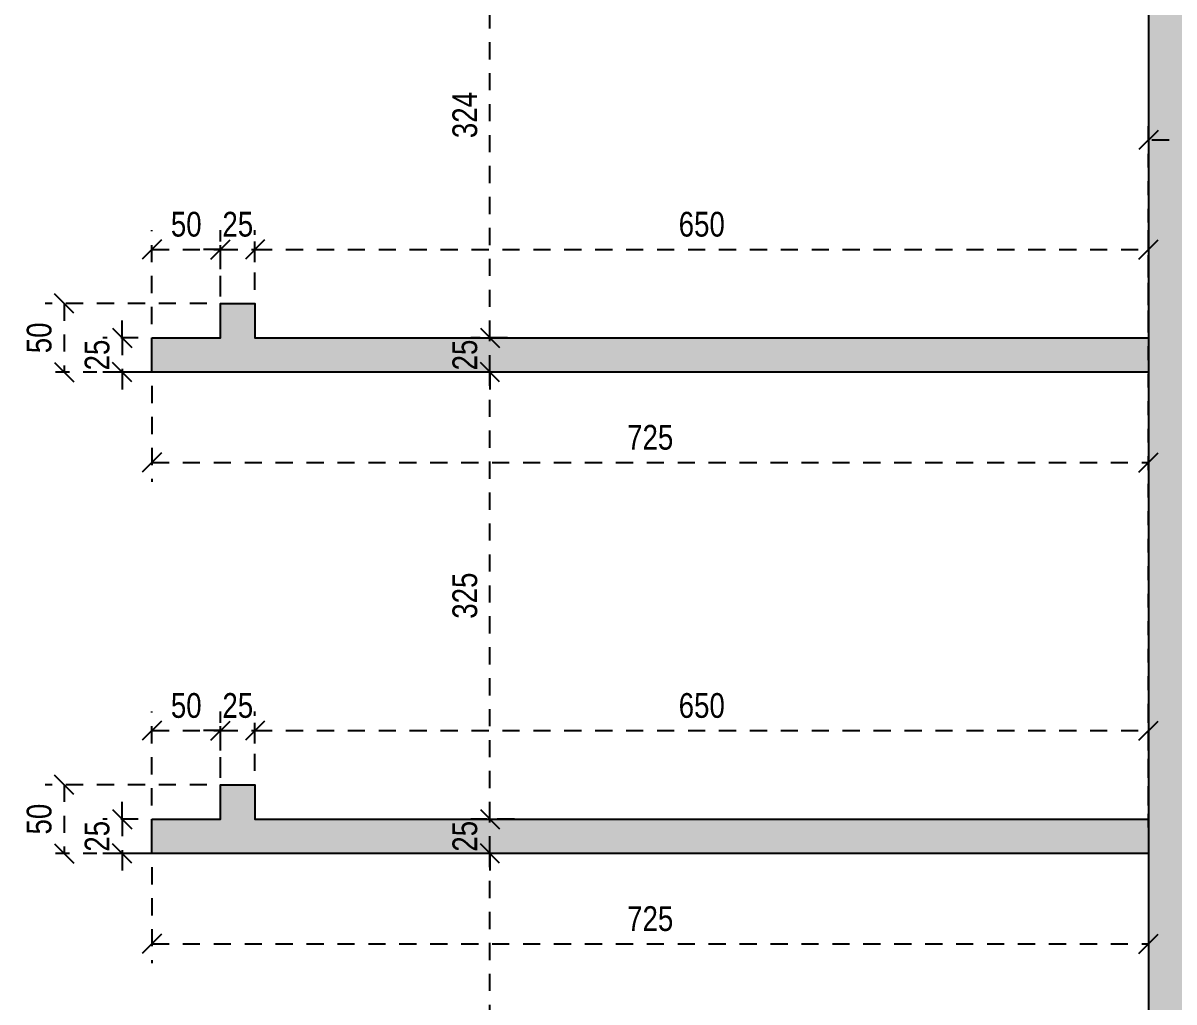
# Model space of a CAD drawing. Header units: millimetres. Extents: x -2171 to 1563, y -1758 to -1505.
# Drawn here: x 947.32 to 955.69, y -1612.37 to -1605.25 of the extents above; entities that cross this region are included whole.
import ezdxf

# ---------------------------------------------------------------- set-up
doc = ezdxf.new("R2010")
doc.units = ezdxf.units.MM
doc.header["$PDMODE"] = 32
for name, pattern in [('DASHED2', [0.375, 0.25, -0.125]), ('HIDDEN', [0.375, 0.25, -0.125]), ('HIDDEN2', [0.1875, 0.125, -0.0625])]:
    doc.linetypes.add(name, pattern=pattern)
doc.layers.get('Defpoints').update_dxf_attribs({"color": 6})
for name, color, linetype in [('AM_5', 7, 'Continuous'), ('Sect_Fill', 7, 'Continuous'), ('Sect_Line_Bold', 7, 'Continuous')]:
    doc.layers.add(name, color=color, linetype=linetype)
doc.styles.add('1-100', font='arial.ttf', dxfattribs={"width": 0.8})
doc.dimstyles.new('Copy of 1-100', dxfattribs={"dimtxt": 0.18, "dimasz": 0.14, "dimexe": 0.14, "dimexo": 0.1, "dimgap": 0.09, "dimtad": 1, "dimdec": 0, "dimlfac": 100, "dimrnd": 5, "dimzin": 5, "dimdsep": 46, "dimtxsty": '1-100', "dimblk": 'OBLIQUE', "dimcen": 0.09, "dimclrd": 1, "dimclre": 1, "dimclrt": 2, "dimadec": 0, "dimazin": 0, "dimtfac": 1, "dimtdec": 0, "dimtix": 1, "dimtmove": 2, "dimatfit": 3, "dimfxl": 5, "dimfxlon": 1, "dimtolj": 1, "dimtzin": 5, "dimarcsym": 0})

# ---------------------------------------------------------------- blocks, each defined once
blk = doc.blocks.new('_Oblique')
at = {"color": 0, "linetype": 'ByBlock', "lineweight": -2}
blk.add_line((-0.5, -0.5), (0.5, 0.5), dxfattribs=at)
blk = doc.blocks.new('*D964')
at = {"layer": 'AM_5', "color": 1, "linetype": 'HIDDEN', "lineweight": -2, "ltscale": 0.5, "transparency": 16777216}
blk.add_line((948.2573, -1611.3939), (948.2573, -1612.0905), dxfattribs=at)
at = {"layer": 'AM_5', "color": 1, "linetype": 'HIDDEN2', "lineweight": -2, "ltscale": 0.5, "transparency": 16777216}
blk.add_line((955.5072, -1611.3939), (955.5072, -1612.0905), dxfattribs=at)
at = {"layer": 'AM_5', "color": 1, "linetype": 'DASHED2', "lineweight": -2, "ltscale": 0.5, "transparency": 16777216}
blk.add_line((948.2573, -1611.9505), (955.5072, -1611.9505), dxfattribs=at)
at = {"layer": 'Defpoints', "color": 0, "ltscale": 0.5, "transparency": 16777216}
for p in [(948.2573, -1611.2939), (955.5072, -1611.2939), (955.5072, -1611.9505)]:
    blk.add_point(p, dxfattribs=at)
at = {"layer": 'AM_5', "color": 1, "lineweight": -2, "ltscale": 0.5, "transparency": 16777216, "xscale": 0.14, "yscale": 0.14, "zscale": 0.14, "rotation": 180}
blk.add_blockref('_Oblique', (948.2573, -1611.9505), dxfattribs=at)
at = {"layer": 'AM_5', "color": 1, "lineweight": -2, "ltscale": 0.5, "transparency": 16777216, "xscale": 0.14, "yscale": 0.14, "zscale": 0.14}
blk.add_blockref('_Oblique', (955.5072, -1611.9505), dxfattribs=at)
at = {"layer": 'AM_5', "color": 2, "ltscale": 0.5, "transparency": 16777216, "insert": (951.8823, -1611.7686), "char_height": 0.18, "attachment_point": 5, "style": '1-100'}
blk.add_mtext('\\A1;725', dxfattribs=at)
blk = doc.blocks.new('*D965')
at = {"layer": 'AM_5', "color": 1, "linetype": 'HIDDEN', "lineweight": -2, "ltscale": 0.5, "transparency": 16777216}
blk.add_line((948.2573, -1610.9439), (948.2573, -1610.2607), dxfattribs=at)
at = {"layer": 'AM_5', "color": 1, "linetype": 'HIDDEN2', "lineweight": -2, "ltscale": 0.5, "transparency": 16777216}
blk.add_line((948.7573, -1610.9441), (948.7573, -1610.2607), dxfattribs=at)
at = {"layer": 'AM_5', "color": 1, "linetype": 'DASHED2', "lineweight": -2, "ltscale": 0.5, "transparency": 16777216}
blk.add_line((948.2573, -1610.4007), (948.7573, -1610.4007), dxfattribs=at)
at = {"layer": 'Defpoints', "color": 0, "ltscale": 0.5, "transparency": 16777216}
for p in [(948.7573, -1610.4007), (948.2573, -1611.0439), (948.7573, -1611.0441)]:
    blk.add_point(p, dxfattribs=at)
at = {"layer": 'AM_5', "color": 1, "lineweight": -2, "ltscale": 0.5, "transparency": 16777216, "xscale": 0.14, "yscale": 0.14, "zscale": 0.14, "rotation": 180}
blk.add_blockref('_Oblique', (948.2573, -1610.4007), dxfattribs=at)
at = {"layer": 'AM_5', "color": 1, "lineweight": -2, "ltscale": 0.5, "transparency": 16777216, "xscale": 0.14, "yscale": 0.14, "zscale": 0.14}
blk.add_blockref('_Oblique', (948.7573, -1610.4007), dxfattribs=at)
at = {"layer": 'AM_5', "color": 2, "ltscale": 0.5, "transparency": 16777216, "insert": (948.5073, -1610.2188), "char_height": 0.18, "attachment_point": 5, "style": '1-100'}
blk.add_mtext('\\A1;50', dxfattribs=at)
blk = doc.blocks.new('*D966')
at = {"layer": 'AM_5', "color": 1, "linetype": 'HIDDEN', "lineweight": -2, "ltscale": 0.5, "transparency": 16777216}
blk.add_line((948.7573, -1610.9441), (948.7573, -1610.2607), dxfattribs=at)
at = {"layer": 'AM_5', "color": 1, "linetype": 'HIDDEN2', "lineweight": -2, "ltscale": 0.5, "transparency": 16777216}
blk.add_line((949.0072, -1610.6941), (949.0072, -1610.2607), dxfattribs=at)
at = {"layer": 'AM_5', "color": 1, "linetype": 'DASHED2', "lineweight": -2, "ltscale": 0.5, "transparency": 16777216}
for p, q in [((948.7573, -1610.4007), (948.6173, -1610.4007)), ((948.7573, -1610.4007), (949.0072, -1610.4007)), ((949.0072, -1610.4007), (949.1472, -1610.4007))]:
    blk.add_line(p, q, dxfattribs=at)
at = {"layer": 'Defpoints', "color": 0, "ltscale": 0.5, "transparency": 16777216}
for p in [(949.0072, -1610.4007), (949.0072, -1610.7941), (948.7573, -1611.0441)]:
    blk.add_point(p, dxfattribs=at)
at = {"layer": 'AM_5', "color": 1, "lineweight": -2, "ltscale": 0.5, "transparency": 16777216, "xscale": 0.14, "yscale": 0.14, "zscale": 0.14}
blk.add_blockref('_Oblique', (948.7573, -1610.4007), dxfattribs=at)
at = {"layer": 'AM_5', "color": 1, "lineweight": -2, "ltscale": 0.5, "transparency": 16777216, "xscale": 0.14, "yscale": 0.14, "zscale": 0.14, "rotation": 180}
blk.add_blockref('_Oblique', (949.0072, -1610.4007), dxfattribs=at)
at = {"layer": 'AM_5', "color": 2, "ltscale": 0.5, "transparency": 16777216, "insert": (948.8823, -1610.2188), "char_height": 0.18, "attachment_point": 5, "style": '1-100'}
blk.add_mtext('\\A1;25', dxfattribs=at)
blk = doc.blocks.new('*D967')
at = {"layer": 'AM_5', "color": 1, "linetype": 'HIDDEN', "lineweight": -2, "ltscale": 0.5, "transparency": 16777216}
blk.add_line((949.0072, -1610.6941), (949.0072, -1610.2607), dxfattribs=at)
at = {"layer": 'AM_5', "color": 1, "linetype": 'HIDDEN2', "lineweight": -2, "ltscale": 0.5, "transparency": 16777216}
blk.add_line((955.5072, -1610.9439), (955.5072, -1610.2607), dxfattribs=at)
at = {"layer": 'AM_5', "color": 1, "linetype": 'DASHED2', "lineweight": -2, "ltscale": 0.5, "transparency": 16777216}
blk.add_line((949.0072, -1610.4007), (955.5072, -1610.4007), dxfattribs=at)
at = {"layer": 'Defpoints', "color": 0, "ltscale": 0.5, "transparency": 16777216}
for p in [(955.5072, -1610.4007), (949.0072, -1610.7941), (955.5072, -1611.0439)]:
    blk.add_point(p, dxfattribs=at)
at = {"layer": 'AM_5', "color": 1, "lineweight": -2, "ltscale": 0.5, "transparency": 16777216, "xscale": 0.14, "yscale": 0.14, "zscale": 0.14, "rotation": 180}
blk.add_blockref('_Oblique', (949.0072, -1610.4007), dxfattribs=at)
at = {"layer": 'AM_5', "color": 1, "lineweight": -2, "ltscale": 0.5, "transparency": 16777216, "xscale": 0.14, "yscale": 0.14, "zscale": 0.14}
blk.add_blockref('_Oblique', (955.5072, -1610.4007), dxfattribs=at)
at = {"layer": 'AM_5', "color": 2, "ltscale": 0.5, "transparency": 16777216, "insert": (952.2572, -1610.2188), "char_height": 0.18, "attachment_point": 5, "style": '1-100'}
blk.add_mtext('\\A1;650', dxfattribs=at)
blk = doc.blocks.new('*D962')
at = {"layer": 'AM_5', "color": 1, "linetype": 'HIDDEN', "lineweight": -2, "ltscale": 0.5, "transparency": 16777216}
blk.add_line((948.6573, -1610.7941), (947.48, -1610.7941), dxfattribs=at)
at = {"layer": 'AM_5', "color": 1, "linetype": 'DASHED2', "lineweight": -2, "ltscale": 0.5, "transparency": 16777216}
blk.add_line((947.62, -1610.7941), (947.62, -1611.2939), dxfattribs=at)
at = {"layer": 'AM_5', "color": 1, "linetype": 'HIDDEN2', "lineweight": -2, "ltscale": 0.5, "transparency": 16777216}
blk.add_line((948.6573, -1611.2939), (947.48, -1611.2939), dxfattribs=at)
at = {"layer": 'Defpoints', "color": 0, "ltscale": 0.5, "transparency": 16777216}
for p in [(948.7573, -1610.7941), (947.62, -1611.2939), (948.7573, -1611.2939)]:
    blk.add_point(p, dxfattribs=at)
at = {"layer": 'AM_5', "color": 1, "lineweight": -2, "ltscale": 0.5, "transparency": 16777216, "xscale": 0.14, "yscale": 0.14, "zscale": 0.14}
for p, rotation in [((947.62, -1610.7941), 90), ((947.62, -1611.2939), 270)]:
    blk.add_blockref('_Oblique', p, dxfattribs=dict(at, rotation=rotation))
at = {"layer": 'AM_5', "color": 2, "ltscale": 0.5, "transparency": 16777216, "insert": (947.4381, -1611.044), "char_height": 0.18, "attachment_point": 5, "rotation": 90, "style": '1-100'}
blk.add_mtext('\\A1;50', dxfattribs=at)
blk = doc.blocks.new('*D963')
at = {"layer": 'AM_5', "color": 1, "linetype": 'DASHED2', "lineweight": -2, "ltscale": 0.5, "transparency": 16777216}
for p, q in [((948.0415, -1611.0439), (948.0415, -1610.9039)), ((948.0415, -1611.0439), (948.0415, -1611.2939)), ((948.0415, -1611.2939), (948.0415, -1611.4339))]:
    blk.add_line(p, q, dxfattribs=at)
at = {"layer": 'AM_5', "color": 1, "linetype": 'HIDDEN', "lineweight": -2, "ltscale": 0.5, "transparency": 16777216}
blk.add_line((948.1573, -1611.0439), (947.9015, -1611.0439), dxfattribs=at)
at = {"layer": 'AM_5', "color": 1, "linetype": 'HIDDEN2', "lineweight": -2, "ltscale": 0.5, "transparency": 16777216}
blk.add_line((948.1573, -1611.2939), (947.9015, -1611.2939), dxfattribs=at)
at = {"layer": 'Defpoints', "color": 0, "ltscale": 0.5, "transparency": 16777216}
for p in [(948.2573, -1611.0439), (948.0415, -1611.2939), (948.2573, -1611.2939)]:
    blk.add_point(p, dxfattribs=at)
at = {"layer": 'AM_5', "color": 1, "lineweight": -2, "ltscale": 0.5, "transparency": 16777216, "xscale": 0.14, "yscale": 0.14, "zscale": 0.14}
for p, rotation in [((948.0415, -1611.0439), 270), ((948.0415, -1611.2939), 90)]:
    blk.add_blockref('_Oblique', p, dxfattribs=dict(at, rotation=rotation))
at = {"layer": 'AM_5', "color": 2, "ltscale": 0.5, "transparency": 16777216, "insert": (947.8596, -1611.1689), "char_height": 0.18, "attachment_point": 5, "rotation": 90, "style": '1-100'}
blk.add_mtext('\\A1;25', dxfattribs=at)
blk = doc.blocks.new('*D969')
at = {"layer": 'AM_5', "color": 1, "linetype": 'HIDDEN', "lineweight": -2, "ltscale": 0.5, "transparency": 16777216}
blk.add_line((948.2573, -1607.8939), (948.2573, -1608.5905), dxfattribs=at)
at = {"layer": 'AM_5', "color": 1, "linetype": 'HIDDEN2', "lineweight": -2, "ltscale": 0.5, "transparency": 16777216}
blk.add_line((955.5072, -1607.8939), (955.5072, -1608.5905), dxfattribs=at)
at = {"layer": 'AM_5', "color": 1, "linetype": 'DASHED2', "lineweight": -2, "ltscale": 0.5, "transparency": 16777216}
blk.add_line((948.2573, -1608.4505), (955.5072, -1608.4505), dxfattribs=at)
at = {"layer": 'Defpoints', "color": 0, "ltscale": 0.5, "transparency": 16777216}
for p in [(948.2573, -1607.7939), (955.5072, -1607.7939), (955.5072, -1608.4505)]:
    blk.add_point(p, dxfattribs=at)
at = {"layer": 'AM_5', "color": 1, "lineweight": -2, "ltscale": 0.5, "transparency": 16777216, "xscale": 0.14, "yscale": 0.14, "zscale": 0.14, "rotation": 180}
blk.add_blockref('_Oblique', (948.2573, -1608.4505), dxfattribs=at)
at = {"layer": 'AM_5', "color": 1, "lineweight": -2, "ltscale": 0.5, "transparency": 16777216, "xscale": 0.14, "yscale": 0.14, "zscale": 0.14}
blk.add_blockref('_Oblique', (955.5072, -1608.4505), dxfattribs=at)
at = {"layer": 'AM_5', "color": 2, "ltscale": 0.5, "transparency": 16777216, "insert": (951.8823, -1608.2686), "char_height": 0.18, "attachment_point": 5, "style": '1-100'}
blk.add_mtext('\\A1;725', dxfattribs=at)
blk = doc.blocks.new('*D973')
at = {"layer": 'AM_5', "color": 1, "linetype": 'HIDDEN', "lineweight": -2, "ltscale": 0.5, "transparency": 16777216}
blk.add_line((948.2573, -1607.4439), (948.2573, -1606.7607), dxfattribs=at)
at = {"layer": 'AM_5', "color": 1, "linetype": 'HIDDEN2', "lineweight": -2, "ltscale": 0.5, "transparency": 16777216}
blk.add_line((948.7573, -1607.4441), (948.7573, -1606.7607), dxfattribs=at)
at = {"layer": 'AM_5', "color": 1, "linetype": 'DASHED2', "lineweight": -2, "ltscale": 0.5, "transparency": 16777216}
blk.add_line((948.2573, -1606.9007), (948.7573, -1606.9007), dxfattribs=at)
at = {"layer": 'Defpoints', "color": 0, "ltscale": 0.5, "transparency": 16777216}
for p in [(948.7573, -1606.9007), (948.2573, -1607.5439), (948.7573, -1607.5441)]:
    blk.add_point(p, dxfattribs=at)
at = {"layer": 'AM_5', "color": 1, "lineweight": -2, "ltscale": 0.5, "transparency": 16777216, "xscale": 0.14, "yscale": 0.14, "zscale": 0.14, "rotation": 180}
blk.add_blockref('_Oblique', (948.2573, -1606.9007), dxfattribs=at)
at = {"layer": 'AM_5', "color": 1, "lineweight": -2, "ltscale": 0.5, "transparency": 16777216, "xscale": 0.14, "yscale": 0.14, "zscale": 0.14}
blk.add_blockref('_Oblique', (948.7573, -1606.9007), dxfattribs=at)
at = {"layer": 'AM_5', "color": 2, "ltscale": 0.5, "transparency": 16777216, "insert": (948.5073, -1606.7188), "char_height": 0.18, "attachment_point": 5, "style": '1-100'}
blk.add_mtext('\\A1;50', dxfattribs=at)
blk = doc.blocks.new('*D974')
at = {"layer": 'AM_5', "color": 1, "linetype": 'HIDDEN', "lineweight": -2, "ltscale": 0.5, "transparency": 16777216}
blk.add_line((948.7573, -1607.4441), (948.7573, -1606.7607), dxfattribs=at)
at = {"layer": 'AM_5', "color": 1, "linetype": 'HIDDEN2', "lineweight": -2, "ltscale": 0.5, "transparency": 16777216}
blk.add_line((949.0072, -1607.1941), (949.0072, -1606.7607), dxfattribs=at)
at = {"layer": 'AM_5', "color": 1, "linetype": 'DASHED2', "lineweight": -2, "ltscale": 0.5, "transparency": 16777216}
for p, q in [((948.7573, -1606.9007), (948.6173, -1606.9007)), ((948.7573, -1606.9007), (949.0072, -1606.9007)), ((949.0072, -1606.9007), (949.1472, -1606.9007))]:
    blk.add_line(p, q, dxfattribs=at)
at = {"layer": 'Defpoints', "color": 0, "ltscale": 0.5, "transparency": 16777216}
for p in [(949.0072, -1606.9007), (949.0072, -1607.2941), (948.7573, -1607.5441)]:
    blk.add_point(p, dxfattribs=at)
at = {"layer": 'AM_5', "color": 1, "lineweight": -2, "ltscale": 0.5, "transparency": 16777216, "xscale": 0.14, "yscale": 0.14, "zscale": 0.14}
blk.add_blockref('_Oblique', (948.7573, -1606.9007), dxfattribs=at)
at = {"layer": 'AM_5', "color": 1, "lineweight": -2, "ltscale": 0.5, "transparency": 16777216, "xscale": 0.14, "yscale": 0.14, "zscale": 0.14, "rotation": 180}
blk.add_blockref('_Oblique', (949.0072, -1606.9007), dxfattribs=at)
at = {"layer": 'AM_5', "color": 2, "ltscale": 0.5, "transparency": 16777216, "insert": (948.8823, -1606.7188), "char_height": 0.18, "attachment_point": 5, "style": '1-100'}
blk.add_mtext('\\A1;25', dxfattribs=at)
blk = doc.blocks.new('*D975')
at = {"layer": 'AM_5', "color": 1, "linetype": 'HIDDEN', "lineweight": -2, "ltscale": 0.5, "transparency": 16777216}
blk.add_line((949.0072, -1607.1941), (949.0072, -1606.7607), dxfattribs=at)
at = {"layer": 'AM_5', "color": 1, "linetype": 'HIDDEN2', "lineweight": -2, "ltscale": 0.5, "transparency": 16777216}
blk.add_line((955.5072, -1607.4439), (955.5072, -1606.7607), dxfattribs=at)
at = {"layer": 'AM_5', "color": 1, "linetype": 'DASHED2', "lineweight": -2, "ltscale": 0.5, "transparency": 16777216}
blk.add_line((949.0072, -1606.9007), (955.5072, -1606.9007), dxfattribs=at)
at = {"layer": 'Defpoints', "color": 0, "ltscale": 0.5, "transparency": 16777216}
for p in [(955.5072, -1606.9007), (949.0072, -1607.2941), (955.5072, -1607.5439)]:
    blk.add_point(p, dxfattribs=at)
at = {"layer": 'AM_5', "color": 1, "lineweight": -2, "ltscale": 0.5, "transparency": 16777216, "xscale": 0.14, "yscale": 0.14, "zscale": 0.14, "rotation": 180}
blk.add_blockref('_Oblique', (949.0072, -1606.9007), dxfattribs=at)
at = {"layer": 'AM_5', "color": 1, "lineweight": -2, "ltscale": 0.5, "transparency": 16777216, "xscale": 0.14, "yscale": 0.14, "zscale": 0.14}
blk.add_blockref('_Oblique', (955.5072, -1606.9007), dxfattribs=at)
at = {"layer": 'AM_5', "color": 2, "ltscale": 0.5, "transparency": 16777216, "insert": (952.2572, -1606.7188), "char_height": 0.18, "attachment_point": 5, "style": '1-100'}
blk.add_mtext('\\A1;650', dxfattribs=at)
blk = doc.blocks.new('*D970')
at = {"layer": 'AM_5', "color": 1, "linetype": 'HIDDEN', "lineweight": -2, "ltscale": 0.5, "transparency": 16777216}
blk.add_line((948.6573, -1607.2941), (947.48, -1607.2941), dxfattribs=at)
at = {"layer": 'AM_5', "color": 1, "linetype": 'DASHED2', "lineweight": -2, "ltscale": 0.5, "transparency": 16777216}
blk.add_line((947.62, -1607.2941), (947.62, -1607.7939), dxfattribs=at)
at = {"layer": 'AM_5', "color": 1, "linetype": 'HIDDEN2', "lineweight": -2, "ltscale": 0.5, "transparency": 16777216}
blk.add_line((948.6573, -1607.7939), (947.48, -1607.7939), dxfattribs=at)
at = {"layer": 'Defpoints', "color": 0, "ltscale": 0.5, "transparency": 16777216}
for p in [(948.7573, -1607.2941), (947.62, -1607.7939), (948.7573, -1607.7939)]:
    blk.add_point(p, dxfattribs=at)
at = {"layer": 'AM_5', "color": 1, "lineweight": -2, "ltscale": 0.5, "transparency": 16777216, "xscale": 0.14, "yscale": 0.14, "zscale": 0.14}
for p, rotation in [((947.62, -1607.2941), 90), ((947.62, -1607.7939), 270)]:
    blk.add_blockref('_Oblique', p, dxfattribs=dict(at, rotation=rotation))
at = {"layer": 'AM_5', "color": 2, "ltscale": 0.5, "transparency": 16777216, "insert": (947.4381, -1607.544), "char_height": 0.18, "attachment_point": 5, "rotation": 90, "style": '1-100'}
blk.add_mtext('\\A1;50', dxfattribs=at)
blk = doc.blocks.new('*D971')
at = {"layer": 'AM_5', "color": 1, "linetype": 'DASHED2', "lineweight": -2, "ltscale": 0.5, "transparency": 16777216}
for p, q in [((948.0415, -1607.5439), (948.0415, -1607.4039)), ((948.0415, -1607.5439), (948.0415, -1607.7939)), ((948.0415, -1607.7939), (948.0415, -1607.9339))]:
    blk.add_line(p, q, dxfattribs=at)
at = {"layer": 'AM_5', "color": 1, "linetype": 'HIDDEN', "lineweight": -2, "ltscale": 0.5, "transparency": 16777216}
blk.add_line((948.1573, -1607.5439), (947.9015, -1607.5439), dxfattribs=at)
at = {"layer": 'AM_5', "color": 1, "linetype": 'HIDDEN2', "lineweight": -2, "ltscale": 0.5, "transparency": 16777216}
blk.add_line((948.1573, -1607.7939), (947.9015, -1607.7939), dxfattribs=at)
at = {"layer": 'Defpoints', "color": 0, "ltscale": 0.5, "transparency": 16777216}
for p in [(948.2573, -1607.5439), (948.0415, -1607.7939), (948.2573, -1607.7939)]:
    blk.add_point(p, dxfattribs=at)
at = {"layer": 'AM_5', "color": 1, "lineweight": -2, "ltscale": 0.5, "transparency": 16777216, "xscale": 0.14, "yscale": 0.14, "zscale": 0.14}
for p, rotation in [((948.0415, -1607.5439), 270), ((948.0415, -1607.7939), 90)]:
    blk.add_blockref('_Oblique', p, dxfattribs=dict(at, rotation=rotation))
at = {"layer": 'AM_5', "color": 2, "ltscale": 0.5, "transparency": 16777216, "insert": (947.8596, -1607.6689), "char_height": 0.18, "attachment_point": 5, "rotation": 90, "style": '1-100'}
blk.add_mtext('\\A1;25', dxfattribs=at)
blk = doc.blocks.new('*D1000')
at = {"layer": 'AM_5', "color": 1, "linetype": 'HIDDEN2', "lineweight": -2, "ltscale": 0.5, "transparency": 16777216}
blk.add_line((950.9327, -1611.2939), (950.5768, -1611.2939), dxfattribs=at)
at = {"layer": 'AM_5', "color": 1, "linetype": 'DASHED2', "lineweight": -2, "ltscale": 0.5, "transparency": 16777216}
blk.add_line((950.7168, -1614.5439), (950.7168, -1611.2939), dxfattribs=at)
at = {"layer": 'AM_5', "color": 1, "linetype": 'HIDDEN', "lineweight": -2, "ltscale": 0.5, "transparency": 16777216}
blk.add_line((950.9455, -1614.5439), (950.5768, -1614.5439), dxfattribs=at)
at = {"layer": 'Defpoints', "color": 0, "ltscale": 0.5, "transparency": 16777216}
for p in [(950.7168, -1611.2939), (951.0327, -1611.2939), (951.0455, -1614.5439)]:
    blk.add_point(p, dxfattribs=at)
at = {"layer": 'AM_5', "color": 1, "lineweight": -2, "ltscale": 0.5, "transparency": 16777216, "xscale": 0.14, "yscale": 0.14, "zscale": 0.14}
for p, rotation in [((950.7168, -1611.2939), 90), ((950.7168, -1614.5439), 270)]:
    blk.add_blockref('_Oblique', p, dxfattribs=dict(at, rotation=rotation))
at = {"layer": 'AM_5', "color": 2, "ltscale": 0.5, "transparency": 16777216, "insert": (950.5348, -1612.9189), "char_height": 0.18, "attachment_point": 5, "rotation": 90, "style": '1-100'}
blk.add_mtext('\\A1;325', dxfattribs=at)
blk = doc.blocks.new('*D1001')
at = {"layer": 'AM_5', "color": 1, "linetype": 'DASHED2', "lineweight": -2, "ltscale": 0.5, "transparency": 16777216}
for p, q in [((950.7168, -1611.0439), (950.7168, -1610.9039)), ((950.7168, -1611.2939), (950.7168, -1611.0439)), ((950.7168, -1611.2939), (950.7168, -1611.4339))]:
    blk.add_line(p, q, dxfattribs=at)
at = {"layer": 'AM_5', "color": 1, "linetype": 'HIDDEN2', "lineweight": -2, "ltscale": 0.5, "transparency": 16777216}
blk.add_line((950.8948, -1611.0439), (950.5768, -1611.0439), dxfattribs=at)
at = {"layer": 'AM_5', "color": 1, "linetype": 'HIDDEN', "lineweight": -2, "ltscale": 0.5, "transparency": 16777216}
blk.add_line((950.9327, -1611.2939), (950.5768, -1611.2939), dxfattribs=at)
at = {"layer": 'Defpoints', "color": 0, "ltscale": 0.5, "transparency": 16777216}
for p in [(950.7168, -1611.0439), (950.9948, -1611.0439), (951.0327, -1611.2939)]:
    blk.add_point(p, dxfattribs=at)
at = {"layer": 'AM_5', "color": 1, "lineweight": -2, "ltscale": 0.5, "transparency": 16777216, "xscale": 0.14, "yscale": 0.14, "zscale": 0.14}
for p, rotation in [((950.7168, -1611.0439), 270), ((950.7168, -1611.2939), 90)]:
    blk.add_blockref('_Oblique', p, dxfattribs=dict(at, rotation=rotation))
at = {"layer": 'AM_5', "color": 2, "ltscale": 0.5, "transparency": 16777216, "insert": (950.5349, -1611.1689), "char_height": 0.18, "attachment_point": 5, "rotation": 90, "style": '1-100'}
blk.add_mtext('\\A1;25', dxfattribs=at)
blk = doc.blocks.new('*D1002')
at = {"layer": 'AM_5', "color": 1, "linetype": 'HIDDEN2', "lineweight": -2, "ltscale": 0.5, "transparency": 16777216}
blk.add_line((950.8824, -1607.7939), (950.5768, -1607.7939), dxfattribs=at)
at = {"layer": 'AM_5', "color": 1, "linetype": 'DASHED2', "lineweight": -2, "ltscale": 0.5, "transparency": 16777216}
blk.add_line((950.7168, -1611.0439), (950.7168, -1607.7939), dxfattribs=at)
at = {"layer": 'AM_5', "color": 1, "linetype": 'HIDDEN', "lineweight": -2, "ltscale": 0.5, "transparency": 16777216}
blk.add_line((950.8948, -1611.0439), (950.5768, -1611.0439), dxfattribs=at)
at = {"layer": 'Defpoints', "color": 0, "ltscale": 0.5, "transparency": 16777216}
for p in [(950.7168, -1607.7939), (950.9824, -1607.7939), (950.9948, -1611.0439)]:
    blk.add_point(p, dxfattribs=at)
at = {"layer": 'AM_5', "color": 1, "lineweight": -2, "ltscale": 0.5, "transparency": 16777216, "xscale": 0.14, "yscale": 0.14, "zscale": 0.14}
for p, rotation in [((950.7168, -1607.7939), 90), ((950.7168, -1611.0439), 270)]:
    blk.add_blockref('_Oblique', p, dxfattribs=dict(at, rotation=rotation))
at = {"layer": 'AM_5', "color": 2, "ltscale": 0.5, "transparency": 16777216, "insert": (950.5348, -1609.4189), "char_height": 0.18, "attachment_point": 5, "rotation": 90, "style": '1-100'}
blk.add_mtext('\\A1;325', dxfattribs=at)
blk = doc.blocks.new('*D1003')
at = {"layer": 'AM_5', "color": 1, "linetype": 'DASHED2', "lineweight": -2, "ltscale": 0.5, "transparency": 16777216}
for p, q in [((950.7168, -1607.5439), (950.7168, -1607.4039)), ((950.7168, -1607.7939), (950.7168, -1607.5439)), ((950.7168, -1607.7939), (950.7168, -1607.9339))]:
    blk.add_line(p, q, dxfattribs=at)
at = {"layer": 'AM_5', "color": 1, "linetype": 'HIDDEN2', "lineweight": -2, "ltscale": 0.5, "transparency": 16777216}
blk.add_line((950.8444, -1607.5439), (950.5768, -1607.5439), dxfattribs=at)
at = {"layer": 'AM_5', "color": 1, "linetype": 'HIDDEN', "lineweight": -2, "ltscale": 0.5, "transparency": 16777216}
blk.add_line((950.8824, -1607.7939), (950.5768, -1607.7939), dxfattribs=at)
at = {"layer": 'Defpoints', "color": 0, "ltscale": 0.5, "transparency": 16777216}
for p in [(950.7168, -1607.5439), (950.9444, -1607.5439), (950.9824, -1607.7939)]:
    blk.add_point(p, dxfattribs=at)
at = {"layer": 'AM_5', "color": 1, "lineweight": -2, "ltscale": 0.5, "transparency": 16777216, "xscale": 0.14, "yscale": 0.14, "zscale": 0.14}
for p, rotation in [((950.7168, -1607.5439), 270), ((950.7168, -1607.7939), 90)]:
    blk.add_blockref('_Oblique', p, dxfattribs=dict(at, rotation=rotation))
at = {"layer": 'AM_5', "color": 2, "ltscale": 0.5, "transparency": 16777216, "insert": (950.5349, -1607.6689), "char_height": 0.18, "attachment_point": 5, "rotation": 90, "style": '1-100'}
blk.add_mtext('\\A1;25', dxfattribs=at)
blk = doc.blocks.new('*D1004')
at = {"layer": 'AM_5', "color": 1, "linetype": 'HIDDEN2', "lineweight": -2, "ltscale": 0.5, "transparency": 16777216}
blk.add_line((951.0279, -1604.3039), (950.5768, -1604.3039), dxfattribs=at)
at = {"layer": 'AM_5', "color": 1, "linetype": 'DASHED2', "lineweight": -2, "ltscale": 0.5, "transparency": 16777216}
blk.add_line((950.7168, -1607.5439), (950.7168, -1604.3039), dxfattribs=at)
at = {"layer": 'AM_5', "color": 1, "linetype": 'HIDDEN', "lineweight": -2, "ltscale": 0.5, "transparency": 16777216}
blk.add_line((950.8444, -1607.5439), (950.5768, -1607.5439), dxfattribs=at)
at = {"layer": 'Defpoints', "color": 0, "ltscale": 0.5, "transparency": 16777216}
for p in [(950.7168, -1604.3039), (951.1279, -1604.3039), (950.9444, -1607.5439)]:
    blk.add_point(p, dxfattribs=at)
at = {"layer": 'AM_5', "color": 1, "lineweight": -2, "ltscale": 0.5, "transparency": 16777216, "xscale": 0.14, "yscale": 0.14, "zscale": 0.14}
for p, rotation in [((950.7168, -1604.3039), 90), ((950.7168, -1607.5439), 270)]:
    blk.add_blockref('_Oblique', p, dxfattribs=dict(at, rotation=rotation))
at = {"layer": 'AM_5', "color": 2, "ltscale": 0.5, "transparency": 16777216, "insert": (950.5348, -1605.9239), "char_height": 0.18, "attachment_point": 5, "rotation": 90, "style": '1-100'}
blk.add_mtext('\\A1;324', dxfattribs=at)
blk = doc.blocks.new('*D2194')
at = {"layer": 'AM_5', "color": 1, "linetype": 'HIDDEN2', "lineweight": -2, "ltscale": 0.5, "transparency": 16777216}
blk.add_line((955.5072, -1611.1052), (955.5072, -1605.9652), dxfattribs=at)
at = {"layer": 'AM_5', "color": 1, "linetype": 'HIDDEN', "lineweight": -2, "ltscale": 0.5, "transparency": 16777216}
blk.add_line((965.5572, -1606.3466), (965.5572, -1605.9652), dxfattribs=at)
at = {"layer": 'AM_5', "color": 1, "linetype": 'DASHED2', "lineweight": -2, "ltscale": 0.5, "transparency": 16777216}
blk.add_line((965.5572, -1606.1052), (955.5072, -1606.1052), dxfattribs=at)
at = {"layer": 'Defpoints', "color": 0, "ltscale": 0.5, "transparency": 16777216}
for p in [(955.5072, -1606.1052), (965.5572, -1606.4466), (955.5072, -1618.5183)]:
    blk.add_point(p, dxfattribs=at)
at = {"layer": 'AM_5', "color": 1, "lineweight": -2, "ltscale": 0.5, "transparency": 16777216, "xscale": 0.14, "yscale": 0.14, "zscale": 0.14, "rotation": 180}
blk.add_blockref('_Oblique', (955.5072, -1606.1052), dxfattribs=at)
at = {"layer": 'AM_5', "color": 1, "lineweight": -2, "ltscale": 0.5, "transparency": 16777216, "xscale": 0.14, "yscale": 0.14, "zscale": 0.14}
blk.add_blockref('_Oblique', (965.5572, -1606.1052), dxfattribs=at)
at = {"layer": 'AM_5', "color": 2, "ltscale": 0.5, "transparency": 16777216, "insert": (960.5322, -1605.9233), "char_height": 0.18, "attachment_point": 5, "style": '1-100'}
blk.add_mtext('\\A1;1005', dxfattribs=at)

msp = doc.modelspace()

# ---------------------------------------------------------------- hatches: boundary and pattern name
at = {"layer": 'Sect_Fill', "ltscale": 0.5, "transparency": 33554572}
h = msp.add_hatch(color=7, dxfattribs=at)
h.dxf.hatch_style = 1
h.paths.add_polyline_path([(963.5572, -1596.2639), (963.5572, -1628.9139), (965.5572, -1628.9139), (965.5572, -1596.2639)], flags=16)
h.paths.add_polyline_path([(966.0072, -1629.6139), (966.0072, -1628.9139), (965.8572, -1628.9139), (965.8572, -1596.0639), (963.3072, -1596.0639), (963.3072, -1627.3639), (955.8073, -1627.3639), (955.8073, -1597.2639), (955.5072, -1597.2639), (955.5072, -1628.1639), (963.1572, -1628.1639), (963.1572, -1629.6139)])
at = {"layer": 'Sect_Fill'}
for points in [[(948.2573, -1607.5439), (948.7573, -1607.5441), (948.7573, -1607.2941), (949.0072, -1607.2941), (949.0072, -1607.5439), (955.5072, -1607.5439), (955.5072, -1607.7939), (948.2573, -1607.7939)], [(948.2573, -1611.0439), (948.7573, -1611.0441), (948.7573, -1610.7941), (949.0072, -1610.7941), (949.0072, -1611.0439), (955.5072, -1611.0439), (955.5072, -1611.2939), (948.2573, -1611.2939)]]:
    msp.add_hatch(color=253, dxfattribs=at).paths.add_polyline_path(points)

# ---------------------------------------------------------------- linework, layer by layer
at = {"layer": 'Sect_Line_Bold', "color": 94}
msp.add_lwpolyline([(966.0072, -1629.6139), (966.0072, -1628.9139), (965.8572, -1628.9139), (965.8572, -1596.0639), (963.3072, -1596.0639), (963.3072, -1627.3639), (955.8073, -1627.3639), (955.8073, -1597.2639), (955.5072, -1597.2639), (955.5072, -1628.1639), (963.1572, -1628.1639), (963.1572, -1629.6139), (966.0072, -1629.6139)], dxfattribs=at)
at = {"layer": 'Sect_Line_Bold', "color": 94, "ltscale": 0.5}
for points in [[(948.2573, -1607.5439), (948.7573, -1607.5441), (948.7573, -1607.2941), (949.0072, -1607.2941), (949.0072, -1607.5439), (955.5072, -1607.5439), (955.5072, -1607.7939), (948.2573, -1607.7939)], [(948.2573, -1611.0439), (948.7573, -1611.0441), (948.7573, -1610.7941), (949.0072, -1610.7941), (949.0072, -1611.0439), (955.5072, -1611.0439), (955.5072, -1611.2939), (948.2573, -1611.2939)]]:
    msp.add_lwpolyline(points, close=True, dxfattribs=at)

# ---------------------------------------------------------------- dimensions: what is measured, and where the dimension line sits
at = {"layer": 'AM_5', "color": 7, "ltscale": 0.5}
for base, p1, p2, picture, middle in [((950.7168, -1604.3039), (950.9444, -1607.5439), (951.1279, -1604.3039), '*D1004', (950.5348, -1605.9239)), ((950.7168, -1607.5439), (950.9824, -1607.7939), (950.9444, -1607.5439), '*D1003', (950.5349, -1607.6689)), ((950.7168, -1607.7939), (950.9948, -1611.0439), (950.9824, -1607.7939), '*D1002', (950.5348, -1609.4189)), ((950.7168, -1611.0439), (951.0327, -1611.2939), (950.9948, -1611.0439), '*D1001', (950.5349, -1611.1689)), ((950.7168, -1611.2939), (951.0455, -1614.5439), (951.0327, -1611.2939), '*D1000', (950.5348, -1612.9189))]:
    dim = msp.add_linear_dim(base=base, p1=p1, p2=p2, angle=90, dimstyle='Copy of 1-100', override={"dimrnd": 0.1}, dxfattribs=at)
    dim.commit()
    dim.dimension.update_dxf_attribs({"geometry": picture, "text_midpoint": middle})
at = {"layer": 'AM_5', "color": 1, "ltscale": 0.5}
for base, p1, p2, picture, middle in [((955.5072, -1606.1052), (965.5572, -1606.4466), (955.5072, -1618.5183), '*D2194', (960.5322, -1605.9233)), ((955.5072, -1608.4505), (948.2573, -1607.7939), (955.5072, -1607.7939), '*D969', (951.8823, -1608.2686)), ((955.5072, -1611.9505), (948.2573, -1611.2939), (955.5072, -1611.2939), '*D964', (951.8823, -1611.7686))]:
    dim = msp.add_linear_dim(base=base, p1=p1, p2=p2, dimstyle='Copy of 1-100', dxfattribs=at)
    dim.commit()
    dim.dimension.update_dxf_attribs({"geometry": picture, "text_midpoint": middle})
at = {"layer": 'AM_5', "color": 7, "ltscale": 0.5}
for base, p1, p2, picture, middle in [((948.7573, -1606.9007), (948.2573, -1607.5439), (948.7573, -1607.5441), '*D973', (948.5073, -1606.7188)), ((949.0072, -1606.9007), (948.7573, -1607.5441), (949.0072, -1607.2941), '*D974', (948.8823, -1606.7188)), ((955.5072, -1606.9007), (949.0072, -1607.2941), (955.5072, -1607.5439), '*D975', (952.2572, -1606.7188)), ((948.7573, -1610.4007), (948.2573, -1611.0439), (948.7573, -1611.0441), '*D965', (948.5073, -1610.2188)), ((949.0072, -1610.4007), (948.7573, -1611.0441), (949.0072, -1610.7941), '*D966', (948.8823, -1610.2188)), ((955.5072, -1610.4007), (949.0072, -1610.7941), (955.5072, -1611.0439), '*D967', (952.2572, -1610.2188))]:
    dim = msp.add_linear_dim(base=base, p1=p1, p2=p2, dimstyle='Copy of 1-100', dxfattribs=at)
    dim.commit()
    dim.dimension.update_dxf_attribs({"geometry": picture, "text_midpoint": middle})
for base, p1, p2, picture, middle in [((947.62, -1607.7939), (948.7573, -1607.2941), (948.7573, -1607.7939), '*D970', (947.4381, -1607.544)), ((947.62, -1611.2939), (948.7573, -1610.7941), (948.7573, -1611.2939), '*D962', (947.4381, -1611.044))]:
    dim = msp.add_linear_dim(base=base, p1=p1, p2=p2, angle=90, dimstyle='Copy of 1-100', dxfattribs=at)
    dim.commit()
    dim.dimension.update_dxf_attribs({"geometry": picture, "text_midpoint": middle})
at = {"layer": 'AM_5', "ltscale": 0.5}
for base, p1, p2, picture, middle in [((948.0415, -1607.7939), (948.2573, -1607.5439), (948.2573, -1607.7939), '*D971', (947.8596, -1607.6689)), ((948.0415, -1611.2939), (948.2573, -1611.0439), (948.2573, -1611.2939), '*D963', (947.8596, -1611.1689))]:
    dim = msp.add_linear_dim(base=base, p1=p1, p2=p2, angle=90, dimstyle='Copy of 1-100', override={"dimrnd": 0.1}, dxfattribs=at)
    dim.commit()
    dim.dimension.update_dxf_attribs({"geometry": picture, "text_midpoint": middle})

doc.saveas('drawing.dxf')
